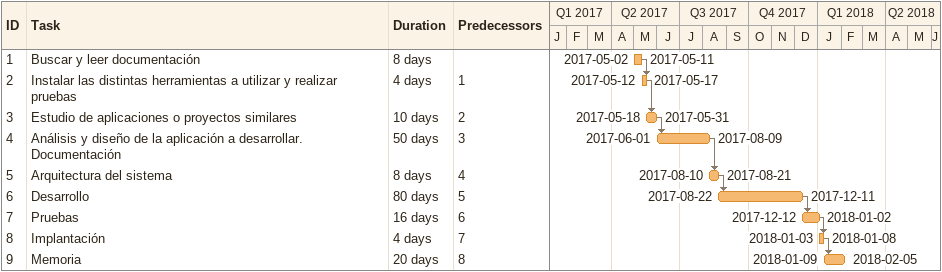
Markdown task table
| ID | Task | Duration | Start | Finish | Predecessors |
|---|---|---|---|---|---|
| 1 | Buscar y leer documentación | 8d | 2017-05-02 | 2017-05-11 |  |
| 2 | Instalar las distintas herramientas a utilizar y realizar pruebas | 4d | 2017-05-12 | 2017-05-17 | 1 |
| 3 | Estudio de aplicaciones o proyectos similares | 10d | 2017-05-18 | 2017-05-31 | 2 |
| 4 | Análisis y diseño de la aplicación a desarrollar. Documentación | 50d | 2017-06-01 | 2017-08-09 | 3 |
| 5 | Arquitectura del sistema | 8d | 2017-08-10 | 2017-08-21 | 4 |
| 6 | Desarrollo | 80d | 2017-08-22 | 2017-12-11 | 5 |
| 7 | Pruebas | 16d | 2017-12-12 | 2018-01-02 | 6 |
| 8 | Implantación | 4d | 2018-01-03 | 2018-01-08 | 7 |
| 9 | Memoria | 20d | 2018-01-09 | 2018-02-05 | 8 |
